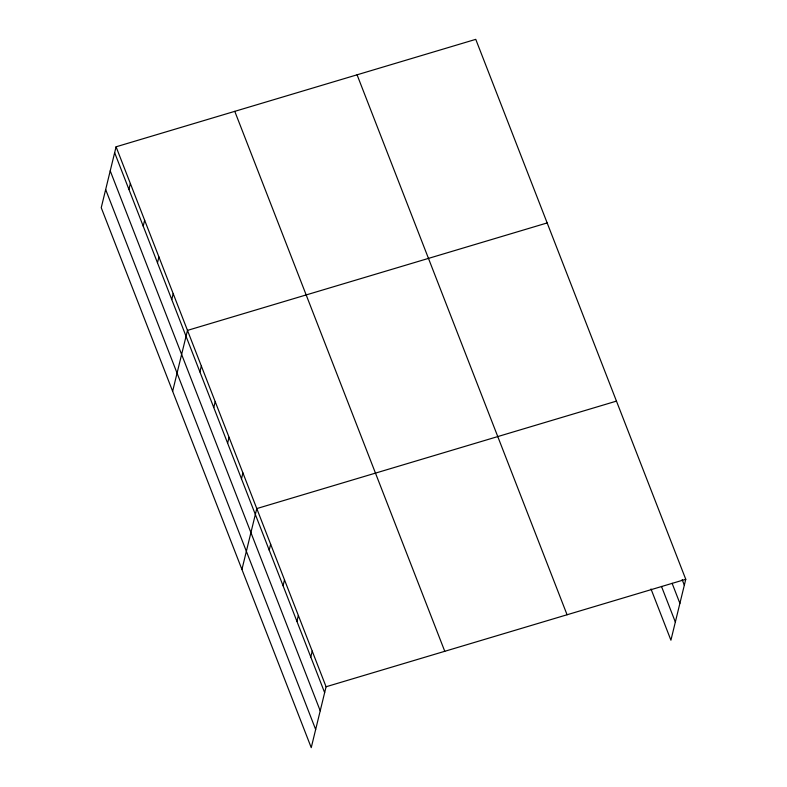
<?xml version="1.0" encoding="UTF-8"?>
<svg xmlns="http://www.w3.org/2000/svg" width="787" height="787" viewBox="0 0 787 787"><rect width="100%" height="100%" fill="white"/><g stroke="black" fill="none" stroke-linecap="round" stroke-linejoin="round"><path stroke-width="1.18" d="M116.082 146.805L101.238 207.699L311.239 747.65L326.084 686.756L116.082 146.805L475.761 39.35L685.762 579.301L670.918 640.195L650.997 588.961M128.92 189.421L130.357 183.519M143.204 226.135L144.641 220.242M157.479 262.848L158.925 256.955M171.763 299.572L173.199 293.669M172.638 391.277L187.483 330.392L547.162 222.937M199.908 371.926L201.344 366.024M213.759 407.558L215.205 401.665M227.62 443.199L229.056 437.297M241.481 478.83L242.917 472.938M241.934 569.463L256.778 508.579L616.467 401.114M269.203 550.103L270.639 544.211M283.064 585.744L284.5 579.852M296.925 621.376L298.362 615.483M310.786 657.017L312.223 651.124M326.084 686.756L685.762 579.301M682.162 579.626L684.326 585.203M672.108 583.305L679.899 603.344M661.483 586.413L675.344 622.045M357.072 74.814L567.073 614.765M234.772 111.341L444.773 651.302M114.646 152.698L324.647 692.658M110.219 170.848L320.22 710.799M105.665 189.549L315.666 729.5"/></g></svg>
